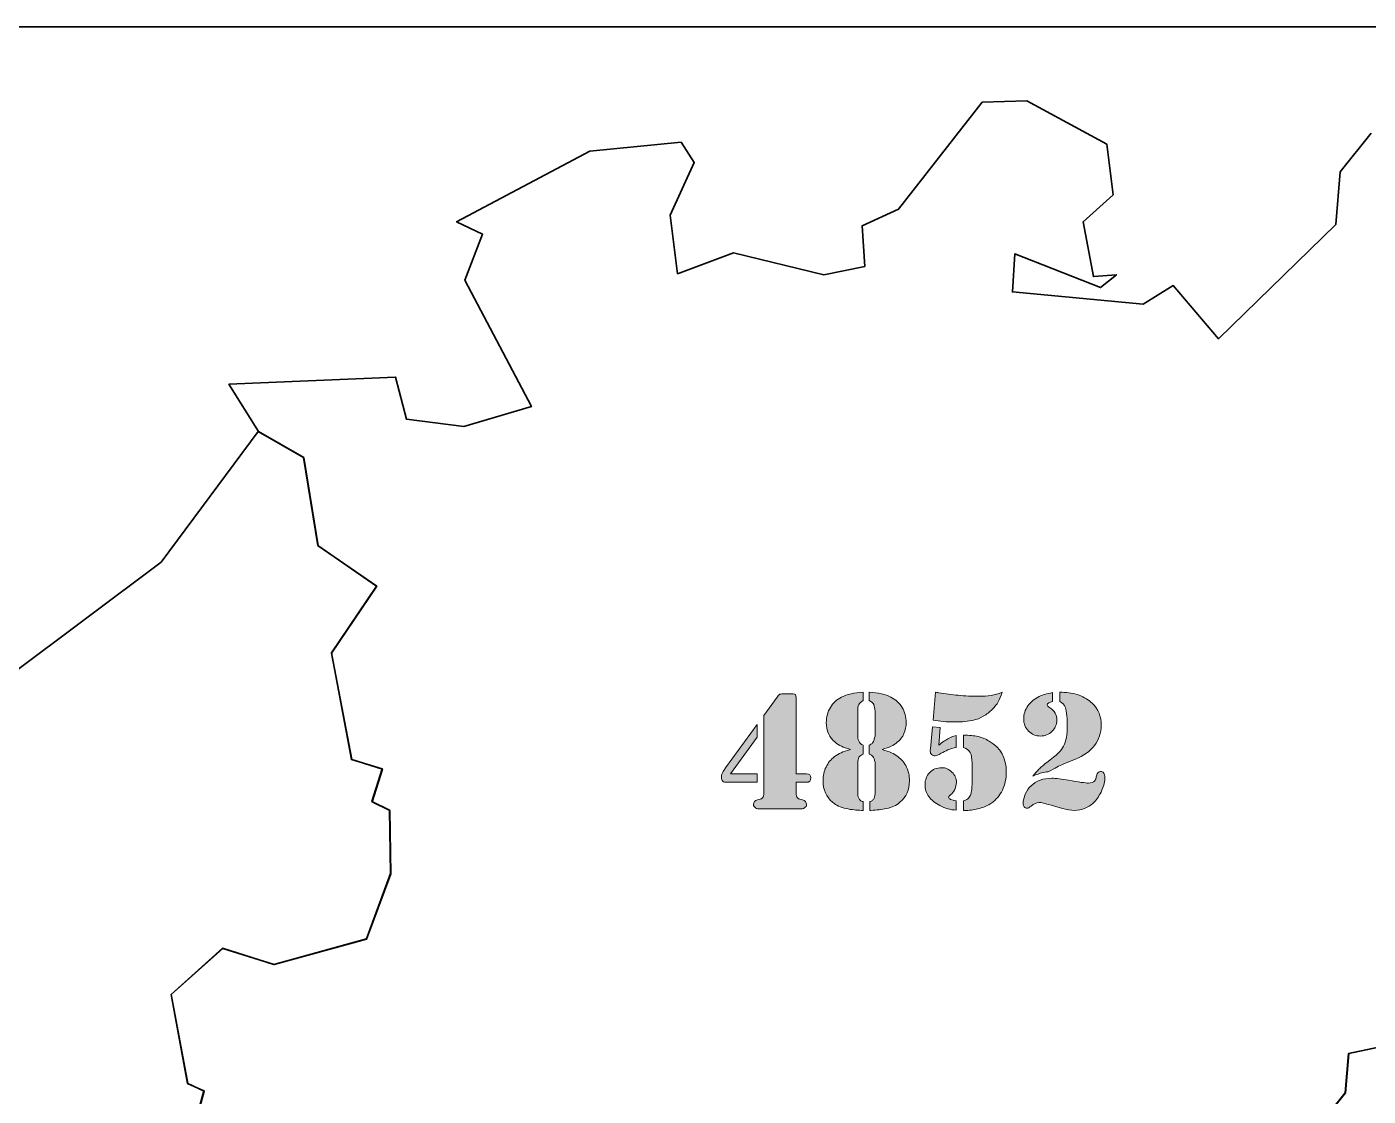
# Model space of a CAD drawing. Header units: inches. Extents: x 5 to 292, y -204 to -7.
# Drawn here: x 124.1 to 181.5, y -53.2 to -7.4 of the extents above; entities that cross this region are included whole.
import ezdxf

# ---------------------------------------------------------------- set-up
doc = ezdxf.new("R2010")
doc.units = ezdxf.units.IN
doc.header["$MEASUREMENT"] = 0
for name, color, linetype in [('Layer 4', 7, 'Continuous'), ('Legend', 7, 'Continuous'), ('MapBelgium', 7, 'Continuous')]:
    doc.layers.add(name, color=color, linetype=linetype)

# ---------------------------------------------------------------- blocks, each defined once
blk = doc.blocks.new('block 2')
at = {"layer": 'MapBelgium', "color": 250, "lineweight": 35, "true_color": 0x231f20}
for points in [[(166.915, -10.586), (170.341, -12.437), (170.613, -14.606), (169.326, -15.764), (169.765, -18.113), (170.746, -18.035), (170.072, -18.583), (166.392, -17.138), (166.296, -18.766), (171.901, -19.286), (173.188, -18.496), (175.119, -20.777), (180.145, -15.875), (180.343, -13.619), (181.667, -11.96)], [(185.712, -50.347), (180.705, -51.399), (180.56, -53.08), (178.82, -55.258)], [(131.199, -54.689), (131.663, -53.009), (130.958, -52.693), (130.252, -48.88), (132.462, -46.9), (134.659, -47.59), (138.62, -46.5), (139.657, -43.697), (139.614, -40.986), (138.855, -40.611), (139.295, -39.212), (137.983, -38.81), (137.122, -34.245), (139.054, -31.377), (136.544, -29.65), (135.925, -25.865), (133.981, -24.751), (133.981, -24.751), (132.719, -22.721), (139.864, -22.414), (140.329, -24.222), (142.78, -24.537), (145.682, -23.68), (142.829, -18.261), (143.587, -16.296), (142.473, -15.758), (148.18, -12.74), (152.098, -12.344), (152.658, -13.22), (151.621, -15.485), (151.946, -17.989), (154.348, -17.095), (158.213, -18.029), (159.964, -17.673), (159.856, -15.931), (161.416, -15.219), (164.996, -10.639), (166.915, -10.586), (166.915, -10.586)], [(133.969, -24.742), (135.912, -25.856), (136.534, -29.64), (139.044, -31.37), (137.11, -34.239), (137.973, -38.804), (139.286, -39.206), (138.846, -40.605), (139.604, -40.979), (139.645, -43.687), (138.611, -46.491), (134.65, -47.584), (132.452, -46.893), (130.243, -48.874), (130.948, -52.687), (131.651, -53.002), (131.187, -54.683)], [(123.397, -35.161), (129.816, -30.343), (133.969, -24.742)]]:
    blk.add_lwpolyline(points, dxfattribs=at)
blk.add_open_spline([(212.144, -31.983), (212.144, -31.983), (213.481, -33.24), (213.481, -33.24), (213.481, -33.24), (213.722, -37.309), (213.722, -37.309), (213.722, -37.309), (219.169, -39.618), (219.169, -39.618), (219.169, -39.618), (219.559, -40.834), (219.559, -40.834), (219.559, -40.834), (225.99, -40.967), (225.99, -40.967), (225.99, -40.967), (226.695, -44.031), (226.695, -44.031), (226.695, -44.031), (229.511, -42.49), (229.511, -42.49), (229.511, -42.49), (231.334, -44.767), (231.334, -44.767), (231.334, -44.767), (228.608, -47.302), (228.608, -47.302), (228.608, -47.302), (229.951, -49.214), (229.951, -49.214), (229.951, -49.214), (227.778, -49.836), (227.778, -49.836), (227.778, -49.836), (228.038, -52.711), (228.038, -52.711), (228.038, -52.711), (226.466, -52.597), (226.466, -52.597), (226.466, -52.597), (225.522, -55.32), (225.522, -55.32), (225.522, -55.32), (226.612, -56.342), (226.612, -56.342), (226.612, -56.342), (226.014, -58.765), (226.014, -58.765), (226.014, -58.765), (223.288, -62.15), (223.288, -62.15), (223.288, -62.15), (223.752, -62.856), (223.752, -62.856), (223.752, -62.856), (225.114, -62.398), (225.114, -62.398), (225.114, -62.398), (225.494, -63.323), (225.494, -63.323), (225.494, -63.323), (223.418, -67.21), (223.418, -67.21), (223.418, -67.21), (222.022, -67.105), (222.022, -67.105), (222.022, -67.105), (220.747, -69.893), (220.747, -69.893), (220.747, -69.893), (218.723, -70.797), (218.723, -70.797), (218.723, -70.797), (218.989, -74.99), (218.989, -74.99), (218.989, -74.99), (221.326, -76.445), (221.326, -76.445), (221.326, -76.445), (221.326, -76.445), (221.326, -76.445), (221.326, -76.445), (221.187, -77.166), (221.187, -77.166), (221.187, -77.166), (219.256, -77.033), (219.256, -77.033), (219.256, -77.033), (216.637, -79.92), (216.637, -79.92), (216.637, -79.92), (211.983, -81.656), (211.983, -81.656), (211.983, -81.656), (211.983, -81.656), (211.983, -81.656), (211.983, -81.656), (211.64, -81.486), (211.64, -81.486), (211.64, -81.486), (211.64, -81.486), (211.64, -81.486), (211.64, -81.486), (211.488, -83.08), (211.488, -83.08), (211.488, -83.08), (208.659, -84.807), (208.659, -84.807), (208.659, -84.807), (207.725, -83.411), (207.725, -83.411), (207.725, -83.411), (206.883, -85.165), (206.883, -85.165), (206.883, -85.165), (205.119, -85.261), (205.119, -85.261), (205.119, -85.261), (203.265, -82.51), (203.265, -82.51), (203.265, -82.51), (200.978, -82.69), (200.978, -82.69), (200.978, -82.69), (198.298, -85.487), (198.298, -85.487), (198.298, -85.487), (196.605, -84.339), (196.605, -84.339), (196.605, -84.339), (195.535, -85.58), (195.535, -85.58), (195.535, -85.58), (194.331, -84.482), (194.331, -84.482), (194.331, -84.482), (193.826, -85.373), (193.826, -85.373), (193.826, -85.373), (190.472, -84.763), (190.472, -84.763), (190.472, -84.763), (190.069, -85.654), (190.069, -85.654), (190.069, -85.654), (190.84, -86.632), (190.84, -86.632), (190.84, -86.632), (189.918, -87.468), (189.918, -87.468), (189.918, -87.468), (186.009, -86.208), (186.009, -86.208), (186.009, -86.208), (186.009, -86.208), (186.009, -86.208), (186.009, -86.208), (187.17, -83.696), (187.17, -83.696), (187.17, -83.696), (186.08, -83.135), (186.08, -83.135), (186.08, -83.135), (186.455, -81.647), (186.455, -81.647), (186.455, -81.647), (186.455, -81.647), (186.455, -81.647), (186.455, -81.647), (186.956, -81), (186.956, -81), (186.956, -81), (186.956, -81), (186.956, -81), (186.956, -81), (186.554, -78.874), (186.554, -78.874), (186.554, -78.874), (189.119, -76.726), (189.119, -76.726), (189.119, -76.726), (189.119, -76.726), (189.119, -76.726), (189.119, -76.726), (188.692, -76.708), (188.692, -76.708), (188.692, -76.708), (188.692, -76.708), (188.692, -76.708), (188.692, -76.708), (187.77, -76.203), (187.77, -76.203), (187.77, -76.203), (188.138, -73.01), (188.138, -73.01), (188.138, -73.01), (189.24, -70.107), (189.24, -70.107), (189.24, -70.107), (190.577, -70.286), (190.577, -70.286), (190.577, -70.286), (191.137, -67.755), (191.137, -67.755), (191.137, -67.755), (189.998, -66.811), (189.998, -66.811), (189.998, -66.811), (188.107, -66.857), (188.107, -66.857), (188.107, -66.857), (187.922, -66.068), (187.922, -66.068), (187.922, -66.068), (187.922, -66.068), (187.922, -66.068), (187.922, -66.068), (186.693, -66.535), (186.693, -66.535), (186.693, -66.535), (186.693, -66.535), (186.693, -66.535), (186.693, -66.535), (185.446, -67.241), (185.446, -67.241), (185.446, -67.241), (184.626, -66.059), (184.626, -66.059), (184.626, -66.059), (183.849, -66.508), (183.849, -66.508), (183.849, -66.508), (182.525, -64.05), (182.525, -64.05), (182.525, -64.05), (184.561, -62.392), (184.561, -62.392), (184.561, -62.392), (184.759, -59.941), (184.759, -59.941), (184.759, -59.941), (187.504, -58.854), (187.504, -58.854), (187.504, -58.854), (186.962, -56.611), (186.962, -56.611), (186.962, -56.611), (187.625, -56.277), (187.625, -56.277), (187.625, -56.277), (187.752, -57.097), (187.752, -57.097), (187.752, -57.097), (189.454, -56.267), (189.454, -56.267), (189.454, -56.267), (187.027, -53.822), (187.027, -53.822), (187.027, -53.822), (184.74, -54.11), (184.74, -54.11), (184.74, -54.11), (184.938, -56.317), (184.938, -56.317), (184.938, -56.317), (183.422, -57.177), (183.422, -57.177), (183.422, -57.177), (182.574, -56.233), (182.574, -56.233), (182.574, -56.233), (181.339, -56.673), (181.339, -56.673), (181.339, -56.673), (180.538, -54.822), (180.538, -54.822), (180.538, -54.822), (178.811, -55.261), (178.811, -55.261), (178.811, -55.261), (178.811, -55.261), (178.811, -55.261), (178.811, -55.261), (180.55, -53.083), (180.55, -53.083), (180.55, -53.083), (180.696, -51.402), (180.696, -51.402), (180.696, -51.402), (185.703, -50.35), (185.703, -50.35), (185.703, -50.35), (187.804, -47.311), (187.804, -47.311), (187.804, -47.311), (189.512, -47.206), (189.512, -47.206), (189.512, -47.206), (189.512, -47.206), (189.512, -47.206), (189.512, -47.206), (190.001, -47.119), (190.001, -47.119), (190.001, -47.119), (190.001, -47.119), (190.001, -47.119), (190.001, -47.119), (191.601, -46.918), (191.601, -46.918), (191.601, -46.918), (192.341, -45.272), (192.341, -45.272), (192.341, -45.272), (194.043, -45.912), (194.043, -45.912), (194.043, -45.912), (195.717, -44.238), (195.717, -44.238), (195.717, -44.238), (195.634, -41.078), (195.634, -41.078), (195.634, -41.078), (192.839, -37.572), (192.839, -37.572), (192.839, -37.572), (192.966, -35.069), (192.966, -35.069), (192.966, -35.069), (194.229, -33.657), (194.229, -33.657), (194.229, -33.657), (194.229, -33.657), (194.229, -33.657), (194.229, -33.657), (200.14, -33.503), (200.14, -33.503), (200.14, -33.503), (200.737, -32.333), (200.737, -32.333), (200.737, -32.333), (205.042, -33.484), (205.042, -33.484), (205.042, -33.484), (209.17, -29.826), (209.17, -29.826), (209.17, -29.826), (211.005, -30.306), (211.005, -30.306), (211.005, -30.306), (212.144, -31.983), (212.144, -31.983)], degree=3, knots=[0, 0, 0, 0, 1, 1, 1, 2, 2, 2, 3, 3, 3, 4, 4, 4, 5, 5, 5, 6, 6, 6, 7, 7, 7, 8, 8, 8, 9, 9, 9, 10, 10, 10, 11, 11, 11, 12, 12, 12, 13, 13, 13, 14, 14, 14, 15, 15, 15, 16, 16, 16, 17, 17, 17, 18, 18, 18, 19, 19, 19, 20, 20, 20, 21, 21, 21, 22, 22, 22, 23, 23, 23, 24, 24, 24, 25, 25, 25, 26, 26, 26, 27, 27, 27, 28, 28, 28, 29, 29, 29, 30, 30, 30, 31, 31, 31, 32, 32, 32, 33, 33, 33, 34, 34, 34, 35, 35, 35, 36, 36, 36, 37, 37, 37, 38, 38, 38, 39, 39, 39, 40, 40, 40, 41, 41, 41, 42, 42, 42, 43, 43, 43, 44, 44, 44, 45, 45, 45, 46, 46, 46, 47, 47, 47, 48, 48, 48, 49, 49, 49, 50, 50, 50, 51, 51, 51, 52, 52, 52, 53, 53, 53, 54, 54, 54, 55, 55, 55, 56, 56, 56, 57, 57, 57, 58, 58, 58, 59, 59, 59, 60, 60, 60, 61, 61, 61, 62, 62, 62, 63, 63, 63, 64, 64, 64, 65, 65, 65, 66, 66, 66, 67, 67, 67, 68, 68, 68, 69, 69, 69, 70, 70, 70, 71, 71, 71, 72, 72, 72, 73, 73, 73, 74, 74, 74, 75, 75, 75, 76, 76, 76, 77, 77, 77, 78, 78, 78, 79, 79, 79, 80, 80, 80, 81, 81, 81, 82, 82, 82, 83, 83, 83, 84, 84, 84, 85, 85, 85, 86, 86, 86, 87, 87, 87, 88, 88, 88, 89, 89, 89, 90, 90, 90, 91, 91, 91, 92, 92, 92, 93, 93, 93, 94, 94, 94, 95, 95, 95, 96, 96, 96, 97, 97, 97, 98, 98, 98, 99, 99, 99, 100, 100, 100, 101, 101, 101, 102, 102, 102, 103, 103, 103, 104, 104, 104, 105, 105, 105, 106, 106, 106, 107, 107, 107, 108, 108, 108, 109, 109, 109, 110, 110, 110, 111, 111, 111, 112, 112, 112, 113, 113, 113, 114, 114, 114, 115, 115, 115, 116, 116, 116, 117, 117, 117, 117], dxfattribs=at)
blk = doc.blocks.new('block 4')
at = {"layer": 'Legend', "true_color": 0xffffff}
h = blk.add_hatch(color=7, dxfattribs=at)
h.dxf.hatch_style = 2
edge = h.paths.add_edge_path()
edge.add_spline(control_points=[(155.356, -37.307), (155.356, -37.307), (155.356, -37.842), (155.356, -37.842), (155.356, -37.842), (154.22, -39.423), (154.22, -39.423), (154.22, -39.423), (155.356, -39.423), (155.356, -39.423), (155.356, -39.423), (155.356, -39.781), (155.356, -39.781), (155.356, -39.781), (154.093, -39.781), (154.093, -39.781), (153.99, -39.781), (153.919, -39.765), (153.882, -39.734), (153.845, -39.702), (153.826, -39.645), (153.826, -39.56), (153.826, -39.457), (153.867, -39.348), (153.949, -39.235), (153.949, -39.235), (154.003, -39.159), (154.003, -39.159), (154.003, -39.159), (155.356, -37.307), (155.356, -37.307)], knot_values=[0, 0, 0, 0, 1, 1, 1, 2, 2, 2, 3, 3, 3, 4, 4, 4, 5, 5, 5, 6, 6, 6, 7, 7, 7, 8, 8, 8, 9, 9, 9, 10, 10, 10, 10], degree=3, periodic=1)
edge = h.paths.add_edge_path()
edge.add_spline(control_points=[(155.641, -36.916), (155.641, -36.916), (156.21, -36.131), (156.21, -36.131), (156.255, -36.066), (156.296, -36.026), (156.333, -36.01), (156.369, -35.994), (156.435, -35.986), (156.532, -35.986), (156.532, -35.986), (156.846, -35.986), (156.846, -35.986), (156.933, -35.986), (156.985, -36.002), (157.002, -36.033), (157.016, -36.065), (157.024, -36.115), (157.024, -36.185), (157.024, -36.185), (157.024, -39.423), (157.024, -39.423), (157.024, -39.423), (157.476, -39.423), (157.476, -39.423), (157.596, -39.423), (157.657, -39.481), (157.657, -39.596), (157.657, -39.719), (157.589, -39.781), (157.454, -39.781), (157.454, -39.781), (157.024, -39.781), (157.024, -39.781), (157.024, -39.781), (157.024, -40.24), (157.024, -40.24), (157.024, -40.332), (157.042, -40.399), (157.078, -40.443), (157.097, -40.465), (157.115, -40.478), (157.132, -40.484), (157.149, -40.491), (157.204, -40.506), (157.299, -40.53), (157.414, -40.556), (157.472, -40.622), (157.472, -40.729), (157.472, -40.791), (157.441, -40.842), (157.378, -40.881), (157.332, -40.909), (157.255, -40.924), (157.146, -40.924), (157.146, -40.924), (157.027, -40.924), (157.027, -40.924), (157.027, -40.924), (155.638, -40.924), (155.638, -40.924), (155.638, -40.924), (155.519, -40.924), (155.519, -40.924), (155.41, -40.924), (155.334, -40.909), (155.291, -40.881), (155.228, -40.842), (155.197, -40.791), (155.197, -40.729), (155.197, -40.622), (155.255, -40.556), (155.37, -40.53), (155.462, -40.506), (155.517, -40.491), (155.535, -40.484), (155.553, -40.478), (155.571, -40.465), (155.587, -40.443), (155.624, -40.399), (155.641, -40.332), (155.641, -40.24), (155.641, -40.24), (155.641, -36.916), (155.641, -36.916)], knot_values=[0, 0, 0, 0, 1, 1, 1, 2, 2, 2, 3, 3, 3, 4, 4, 4, 5, 5, 5, 6, 6, 6, 7, 7, 7, 8, 8, 8, 9, 9, 9, 10, 10, 10, 11, 11, 11, 12, 12, 12, 13, 13, 13, 14, 14, 14, 15, 15, 15, 16, 16, 16, 17, 17, 17, 18, 18, 18, 19, 19, 19, 20, 20, 20, 21, 21, 21, 22, 22, 22, 23, 23, 23, 24, 24, 24, 25, 25, 25, 26, 26, 26, 27, 27, 27, 28, 28, 28, 28], degree=3, periodic=1)
h = blk.add_hatch(color=7, dxfattribs=at)
h.dxf.hatch_style = 2
edge = h.paths.add_edge_path()
edge.add_spline(control_points=[(159.903, -36.276), (159.801, -36.329), (159.737, -36.385), (159.708, -36.446), (159.679, -36.506), (159.664, -36.617), (159.664, -36.778), (159.664, -36.778), (159.664, -37.777), (159.664, -37.777), (159.664, -37.856), (159.679, -37.932), (159.708, -38.005), (159.729, -38.053), (159.754, -38.09), (159.782, -38.117), (159.809, -38.143), (159.85, -38.168), (159.903, -38.189), (159.903, -38.189), (159.903, -38.569), (159.903, -38.569), (159.816, -38.603), (159.755, -38.65), (159.718, -38.71), (159.682, -38.77), (159.664, -38.856), (159.664, -38.967), (159.664, -38.967), (159.664, -40.204), (159.664, -40.204), (159.664, -40.301), (159.68, -40.384), (159.711, -40.454), (159.73, -40.5), (159.753, -40.533), (159.78, -40.555), (159.806, -40.577), (159.846, -40.595), (159.899, -40.609), (159.899, -40.609), (159.899, -40.985), (159.899, -40.985), (159.899, -40.985), (159.827, -40.982), (159.827, -40.982), (159.615, -40.982), (159.398, -40.957), (159.176, -40.906), (159.041, -40.875), (158.929, -40.839), (158.841, -40.799), (158.753, -40.759), (158.668, -40.706), (158.586, -40.638), (158.314, -40.409), (158.177, -40.102), (158.177, -39.716), (158.177, -39.501), (158.22, -39.305), (158.306, -39.126), (158.391, -38.948), (158.514, -38.799), (158.673, -38.681), (158.762, -38.614), (158.856, -38.558), (158.953, -38.515), (159.051, -38.471), (159.184, -38.424), (159.353, -38.374), (159.189, -38.325), (159.059, -38.279), (158.964, -38.234), (158.869, -38.19), (158.78, -38.134), (158.698, -38.066), (158.445, -37.854), (158.319, -37.569), (158.319, -37.213), (158.319, -36.979), (158.377, -36.766), (158.492, -36.574), (158.608, -36.382), (158.768, -36.233), (158.973, -36.127), (159.202, -36.009), (159.512, -35.942), (159.903, -35.925), (159.903, -35.925), (159.903, -36.276), (159.903, -36.276)], knot_values=[0, 0, 0, 0, 1, 1, 1, 2, 2, 2, 3, 3, 3, 4, 4, 4, 5, 5, 5, 6, 6, 6, 7, 7, 7, 8, 8, 8, 9, 9, 9, 10, 10, 10, 11, 11, 11, 12, 12, 12, 13, 13, 13, 14, 14, 14, 15, 15, 15, 16, 16, 16, 17, 17, 17, 18, 18, 18, 19, 19, 19, 20, 20, 20, 21, 21, 21, 22, 22, 22, 23, 23, 23, 24, 24, 24, 25, 25, 25, 26, 26, 26, 27, 27, 27, 28, 28, 28, 29, 29, 29, 30, 30, 30, 30], degree=3, periodic=1)
edge = h.paths.add_edge_path()
edge.add_spline(control_points=[(160.152, -36.276), (160.152, -36.276), (160.152, -35.925), (160.152, -35.925), (160.546, -35.942), (160.857, -36.009), (161.086, -36.127), (161.291, -36.233), (161.451, -36.382), (161.567, -36.574), (161.682, -36.766), (161.74, -36.979), (161.74, -37.213), (161.74, -37.569), (161.614, -37.854), (161.361, -38.066), (161.279, -38.134), (161.19, -38.19), (161.095, -38.234), (161, -38.279), (160.87, -38.325), (160.706, -38.374), (160.875, -38.424), (161.008, -38.471), (161.106, -38.515), (161.203, -38.558), (161.297, -38.614), (161.386, -38.681), (161.545, -38.799), (161.668, -38.948), (161.753, -39.126), (161.839, -39.305), (161.882, -39.501), (161.882, -39.716), (161.882, -40.102), (161.745, -40.409), (161.473, -40.638), (161.391, -40.708), (161.306, -40.763), (161.218, -40.803), (161.13, -40.843), (161.018, -40.877), (160.883, -40.906), (160.693, -40.947), (160.475, -40.972), (160.229, -40.982), (160.229, -40.982), (160.178, -40.985), (160.178, -40.985), (160.178, -40.985), (160.178, -40.609), (160.178, -40.609), (160.231, -40.595), (160.271, -40.577), (160.297, -40.555), (160.324, -40.533), (160.346, -40.5), (160.366, -40.454), (160.397, -40.384), (160.413, -40.301), (160.413, -40.204), (160.413, -40.204), (160.413, -38.967), (160.413, -38.967), (160.413, -38.945), (160.405, -38.907), (160.39, -38.853), (160.374, -38.799), (160.359, -38.755), (160.344, -38.721), (160.325, -38.685), (160.302, -38.656), (160.275, -38.634), (160.249, -38.612), (160.208, -38.591), (160.152, -38.569), (160.152, -38.569), (160.152, -38.189), (160.152, -38.189), (160.21, -38.165), (160.253, -38.14), (160.281, -38.115), (160.309, -38.09), (160.331, -38.053), (160.348, -38.005), (160.357, -37.981), (160.371, -37.938), (160.388, -37.878), (160.404, -37.818), (160.413, -37.784), (160.413, -37.777), (160.413, -37.777), (160.413, -36.778), (160.413, -36.778), (160.413, -36.752), (160.406, -36.709), (160.391, -36.648), (160.391, -36.648), (160.351, -36.449), (160.351, -36.449), (160.327, -36.389), (160.261, -36.331), (160.152, -36.276)], knot_values=[0, 0, 0, 0, 1, 1, 1, 2, 2, 2, 3, 3, 3, 4, 4, 4, 5, 5, 5, 6, 6, 6, 7, 7, 7, 8, 8, 8, 9, 9, 9, 10, 10, 10, 11, 11, 11, 12, 12, 12, 13, 13, 13, 14, 14, 14, 15, 15, 15, 16, 16, 16, 17, 17, 17, 18, 18, 18, 19, 19, 19, 20, 20, 20, 21, 21, 21, 22, 22, 22, 23, 23, 23, 24, 24, 24, 25, 25, 25, 26, 26, 26, 27, 27, 27, 28, 28, 28, 29, 29, 29, 30, 30, 30, 31, 31, 31, 32, 32, 32, 33, 33, 33, 34, 34, 34, 34], degree=3, periodic=1)
h = blk.add_hatch(color=7, dxfattribs=at)
h.dxf.hatch_style = 2
edge = h.paths.add_edge_path()
edge.add_spline(control_points=[(163.889, -40.577), (163.889, -40.577), (163.889, -40.975), (163.889, -40.975), (163.636, -40.958), (163.401, -40.893), (163.184, -40.779), (162.979, -40.673), (162.822, -40.544), (162.712, -40.39), (162.602, -40.237), (162.548, -40.07), (162.548, -39.889), (162.548, -39.68), (162.614, -39.505), (162.748, -39.365), (162.882, -39.225), (163.05, -39.155), (163.253, -39.155), (163.426, -39.155), (163.577, -39.218), (163.703, -39.343), (163.83, -39.469), (163.893, -39.617), (163.893, -39.788), (163.893, -39.885), (163.869, -39.983), (163.821, -40.083), (163.772, -40.183), (163.713, -40.26), (163.643, -40.313), (163.588, -40.354), (163.56, -40.387), (163.56, -40.414), (163.56, -40.452), (163.589, -40.486), (163.647, -40.515), (163.705, -40.544), (163.786, -40.565), (163.889, -40.577)], knot_values=[0, 0, 0, 0, 1, 1, 1, 2, 2, 2, 3, 3, 3, 4, 4, 4, 5, 5, 5, 6, 6, 6, 7, 7, 7, 8, 8, 8, 9, 9, 9, 10, 10, 10, 11, 11, 11, 12, 12, 12, 13, 13, 13, 13], degree=3, periodic=1)
edge = h.paths.add_edge_path()
edge.add_spline(control_points=[(162.869, -37.397), (162.869, -37.397), (163.202, -37.433), (163.202, -37.433), (163.202, -37.433), (163.141, -38.186), (163.141, -38.186), (163.283, -38.067), (163.409, -37.978), (163.52, -37.918), (163.631, -37.858), (163.754, -37.811), (163.889, -37.777), (163.889, -37.777), (163.889, -38.287), (163.889, -38.287), (163.631, -38.347), (163.414, -38.43), (163.238, -38.536), (163.123, -38.609), (163.038, -38.645), (162.985, -38.645), (162.92, -38.645), (162.869, -38.628), (162.831, -38.593), (162.794, -38.558), (162.775, -38.51), (162.775, -38.45), (162.775, -38.421), (162.776, -38.387), (162.779, -38.348), (162.779, -38.348), (162.869, -37.397), (162.869, -37.397)], knot_values=[0, 0, 0, 0, 1, 1, 1, 2, 2, 2, 3, 3, 3, 4, 4, 4, 5, 5, 5, 6, 6, 6, 7, 7, 7, 8, 8, 8, 9, 9, 9, 10, 10, 10, 11, 11, 11, 11], degree=3, periodic=1)
edge = h.paths.add_edge_path()
edge.add_spline(control_points=[(162.895, -37.122), (162.895, -37.122), (162.996, -35.925), (162.996, -35.925), (163.075, -35.934), (163.123, -35.94), (163.137, -35.943), (163.137, -35.943), (163.868, -36.041), (163.868, -36.041), (164.126, -36.077), (164.434, -36.095), (164.794, -36.095), (165.035, -36.095), (165.23, -36.083), (165.38, -36.059), (165.529, -36.034), (165.686, -35.99), (165.85, -35.925), (165.799, -36.091), (165.744, -36.227), (165.684, -36.334), (165.623, -36.44), (165.539, -36.547), (165.43, -36.655), (165.315, -36.771), (165.186, -36.87), (165.045, -36.952), (164.904, -37.034), (164.763, -37.091), (164.624, -37.122), (164.411, -37.17), (164.136, -37.194), (163.799, -37.194), (163.493, -37.194), (163.191, -37.17), (162.895, -37.122)], knot_values=[0, 0, 0, 0, 1, 1, 1, 2, 2, 2, 3, 3, 3, 4, 4, 4, 5, 5, 5, 6, 6, 6, 7, 7, 7, 8, 8, 8, 9, 9, 9, 10, 10, 10, 11, 11, 11, 12, 12, 12, 12], degree=3, periodic=1)
edge = h.paths.add_edge_path()
edge.add_spline(control_points=[(164.193, -38.287), (164.193, -38.287), (164.193, -37.762), (164.193, -37.762), (164.442, -37.762), (164.65, -37.782), (164.819, -37.82), (164.988, -37.859), (165.149, -37.924), (165.304, -38.016), (165.789, -38.3), (166.031, -38.741), (166.031, -39.34), (166.031, -39.627), (165.975, -39.885), (165.864, -40.114), (165.754, -40.343), (165.595, -40.528), (165.39, -40.671), (165.246, -40.767), (165.078, -40.844), (164.888, -40.901), (164.697, -40.957), (164.507, -40.985), (164.316, -40.985), (164.316, -40.985), (164.204, -40.985), (164.204, -40.985), (164.204, -40.985), (164.204, -40.577), (164.204, -40.577), (164.279, -40.553), (164.339, -40.522), (164.383, -40.484), (164.428, -40.447), (164.464, -40.395), (164.493, -40.327), (164.513, -40.288), (164.529, -40.226), (164.542, -40.139), (164.556, -40.052), (164.562, -39.969), (164.562, -39.889), (164.562, -39.889), (164.562, -38.963), (164.562, -38.963), (164.562, -38.751), (164.537, -38.599), (164.486, -38.506), (164.435, -38.413), (164.338, -38.34), (164.193, -38.287)], knot_values=[0, 0, 0, 0, 1, 1, 1, 2, 2, 2, 3, 3, 3, 4, 4, 4, 5, 5, 5, 6, 6, 6, 7, 7, 7, 8, 8, 8, 9, 9, 9, 10, 10, 10, 11, 11, 11, 12, 12, 12, 13, 13, 13, 14, 14, 14, 15, 15, 15, 16, 16, 16, 17, 17, 17, 17], degree=3, periodic=1)
h = blk.add_hatch(color=7, dxfattribs=at)
h.dxf.hatch_style = 2
edge = h.paths.add_edge_path()
edge.add_spline(control_points=[(170.071, -39.318), (170.124, -39.315), (170.168, -39.337), (170.204, -39.383), (170.238, -39.429), (170.256, -39.489), (170.256, -39.564), (170.256, -39.73), (170.212, -39.917), (170.124, -40.123), (170.036, -40.329), (169.93, -40.495), (169.807, -40.62), (169.701, -40.729), (169.57, -40.817), (169.413, -40.884), (169.256, -40.952), (169.108, -40.985), (168.968, -40.985), (168.799, -40.985), (168.621, -40.958), (168.433, -40.902), (168.433, -40.902), (167.955, -40.761), (167.955, -40.761), (167.688, -40.684), (167.514, -40.645), (167.434, -40.645), (167.328, -40.645), (167.216, -40.696), (167.098, -40.797), (167.023, -40.86), (166.967, -40.891), (166.928, -40.891), (166.873, -40.891), (166.83, -40.873), (166.799, -40.837), (166.769, -40.801), (166.754, -40.749), (166.754, -40.682), (166.754, -40.551), (166.784, -40.419), (166.845, -40.284), (166.905, -40.149), (166.987, -40.03), (167.091, -39.929), (167.31, -39.715), (167.609, -39.607), (167.988, -39.607), (168.164, -39.607), (168.401, -39.635), (168.7, -39.69), (169.137, -39.772), (169.422, -39.813), (169.554, -39.813), (169.67, -39.813), (169.755, -39.784), (169.811, -39.727), (169.83, -39.705), (169.845, -39.68), (169.856, -39.652), (169.867, -39.625), (169.881, -39.575), (169.898, -39.502), (169.924, -39.384), (169.982, -39.323), (170.071, -39.318)], knot_values=[0, 0, 0, 0, 1, 1, 1, 2, 2, 2, 3, 3, 3, 4, 4, 4, 5, 5, 5, 6, 6, 6, 7, 7, 7, 8, 8, 8, 9, 9, 9, 10, 10, 10, 11, 11, 11, 12, 12, 12, 13, 13, 13, 14, 14, 14, 15, 15, 15, 16, 16, 16, 17, 17, 17, 18, 18, 18, 19, 19, 19, 20, 20, 20, 21, 21, 21, 22, 22, 22, 22], degree=3, periodic=1)
edge = h.paths.add_edge_path()
edge.add_spline(control_points=[(168.013, -35.936), (168.013, -35.936), (168.013, -36.319), (168.013, -36.319), (167.946, -36.334), (167.891, -36.354), (167.848, -36.381), (167.806, -36.407), (167.786, -36.434), (167.789, -36.46), (167.794, -36.494), (167.826, -36.53), (167.886, -36.569), (167.995, -36.643), (168.073, -36.724), (168.122, -36.811), (168.17, -36.898), (168.194, -37.003), (168.194, -37.126), (168.194, -37.309), (168.125, -37.467), (167.986, -37.6), (167.847, -37.732), (167.684, -37.799), (167.496, -37.799), (167.291, -37.799), (167.12, -37.728), (166.982, -37.587), (166.845, -37.446), (166.776, -37.27), (166.776, -37.061), (166.776, -36.863), (166.836, -36.678), (166.955, -36.507), (167.074, -36.336), (167.237, -36.201), (167.442, -36.102), (167.572, -36.039), (167.762, -35.984), (168.013, -35.936)], knot_values=[0, 0, 0, 0, 1, 1, 1, 2, 2, 2, 3, 3, 3, 4, 4, 4, 5, 5, 5, 6, 6, 6, 7, 7, 7, 8, 8, 8, 9, 9, 9, 10, 10, 10, 11, 11, 11, 12, 12, 12, 13, 13, 13, 13], degree=3, periodic=1)
edge = h.paths.add_edge_path()
edge.add_spline(control_points=[(168.331, -36.319), (168.331, -36.319), (168.331, -35.925), (168.331, -35.925), (168.331, -35.925), (168.429, -35.925), (168.429, -35.925), (168.68, -35.925), (168.919, -35.966), (169.147, -36.049), (169.375, -36.133), (169.565, -36.248), (169.717, -36.395), (169.972, -36.643), (170.1, -36.957), (170.1, -37.336), (170.1, -37.661), (170.004, -37.95), (169.813, -38.202), (169.621, -38.454), (169.349, -38.651), (168.997, -38.793), (168.997, -38.793), (168.523, -38.981), (168.523, -38.981), (168.386, -39.037), (168.192, -39.133), (167.941, -39.271), (167.941, -39.271), (167.832, -39.332), (167.832, -39.332), (167.736, -39.332), (167.643, -39.345), (167.554, -39.37), (167.464, -39.396), (167.336, -39.444), (167.167, -39.517), (167.254, -39.401), (167.341, -39.301), (167.429, -39.217), (167.517, -39.132), (167.649, -39.021), (167.825, -38.884), (168.052, -38.708), (168.204, -38.581), (168.283, -38.502), (168.361, -38.424), (168.428, -38.333), (168.483, -38.229), (168.539, -38.123), (168.579, -37.998), (168.605, -37.855), (168.63, -37.711), (168.643, -37.53), (168.643, -37.31), (168.643, -36.924), (168.609, -36.664), (168.541, -36.529), (168.515, -36.476), (168.487, -36.435), (168.456, -36.406), (168.426, -36.377), (168.385, -36.348), (168.331, -36.319)], knot_values=[0, 0, 0, 0, 1, 1, 1, 2, 2, 2, 3, 3, 3, 4, 4, 4, 5, 5, 5, 6, 6, 6, 7, 7, 7, 8, 8, 8, 9, 9, 9, 10, 10, 10, 11, 11, 11, 12, 12, 12, 13, 13, 13, 14, 14, 14, 15, 15, 15, 16, 16, 16, 17, 17, 17, 18, 18, 18, 19, 19, 19, 20, 20, 20, 21, 21, 21, 21], degree=3, periodic=1)
at = {"layer": 'Legend', "lineweight": 0}
for points, knots in [([(155.641, -36.916), (155.641, -36.916), (156.21, -36.131), (156.21, -36.131), (156.255, -36.066), (156.296, -36.026), (156.333, -36.01), (156.369, -35.994), (156.435, -35.986), (156.532, -35.986), (156.532, -35.986), (156.846, -35.986), (156.846, -35.986), (156.933, -35.986), (156.985, -36.002), (157.002, -36.033), (157.016, -36.065), (157.024, -36.115), (157.024, -36.185), (157.024, -36.185), (157.024, -39.423), (157.024, -39.423), (157.024, -39.423), (157.476, -39.423), (157.476, -39.423), (157.596, -39.423), (157.657, -39.481), (157.657, -39.596), (157.657, -39.719), (157.589, -39.781), (157.454, -39.781), (157.454, -39.781), (157.024, -39.781), (157.024, -39.781), (157.024, -39.781), (157.024, -40.24), (157.024, -40.24), (157.024, -40.332), (157.042, -40.399), (157.078, -40.443), (157.097, -40.465), (157.115, -40.478), (157.132, -40.484), (157.149, -40.491), (157.204, -40.506), (157.299, -40.53), (157.414, -40.556), (157.472, -40.622), (157.472, -40.729), (157.472, -40.791), (157.441, -40.842), (157.378, -40.881), (157.332, -40.909), (157.255, -40.924), (157.146, -40.924), (157.146, -40.924), (157.027, -40.924), (157.027, -40.924), (157.027, -40.924), (155.638, -40.924), (155.638, -40.924), (155.638, -40.924), (155.519, -40.924), (155.519, -40.924), (155.41, -40.924), (155.334, -40.909), (155.291, -40.881), (155.228, -40.842), (155.197, -40.791), (155.197, -40.729), (155.197, -40.622), (155.255, -40.556), (155.37, -40.53), (155.462, -40.506), (155.517, -40.491), (155.535, -40.484), (155.553, -40.478), (155.571, -40.465), (155.587, -40.443), (155.624, -40.399), (155.641, -40.332), (155.641, -40.24), (155.641, -40.24), (155.641, -36.916), (155.641, -36.916)], [0, 0, 0, 0, 1, 1, 1, 2, 2, 2, 3, 3, 3, 4, 4, 4, 5, 5, 5, 6, 6, 6, 7, 7, 7, 8, 8, 8, 9, 9, 9, 10, 10, 10, 11, 11, 11, 12, 12, 12, 13, 13, 13, 14, 14, 14, 15, 15, 15, 16, 16, 16, 17, 17, 17, 18, 18, 18, 19, 19, 19, 20, 20, 20, 21, 21, 21, 22, 22, 22, 23, 23, 23, 24, 24, 24, 25, 25, 25, 26, 26, 26, 27, 27, 27, 28, 28, 28, 28]), ([(159.903, -36.276), (159.801, -36.329), (159.737, -36.385), (159.708, -36.446), (159.679, -36.506), (159.664, -36.617), (159.664, -36.778), (159.664, -36.778), (159.664, -37.777), (159.664, -37.777), (159.664, -37.856), (159.679, -37.932), (159.708, -38.005), (159.729, -38.053), (159.754, -38.09), (159.782, -38.117), (159.809, -38.143), (159.85, -38.168), (159.903, -38.189), (159.903, -38.189), (159.903, -38.569), (159.903, -38.569), (159.816, -38.603), (159.755, -38.65), (159.718, -38.71), (159.682, -38.77), (159.664, -38.856), (159.664, -38.967), (159.664, -38.967), (159.664, -40.204), (159.664, -40.204), (159.664, -40.301), (159.68, -40.384), (159.711, -40.454), (159.73, -40.5), (159.753, -40.533), (159.78, -40.555), (159.806, -40.577), (159.846, -40.595), (159.899, -40.609), (159.899, -40.609), (159.899, -40.985), (159.899, -40.985), (159.899, -40.985), (159.827, -40.982), (159.827, -40.982), (159.615, -40.982), (159.398, -40.957), (159.176, -40.906), (159.041, -40.875), (158.929, -40.839), (158.841, -40.799), (158.753, -40.759), (158.668, -40.706), (158.586, -40.638), (158.314, -40.409), (158.177, -40.102), (158.177, -39.716), (158.177, -39.501), (158.22, -39.305), (158.306, -39.126), (158.391, -38.948), (158.514, -38.799), (158.673, -38.681), (158.762, -38.614), (158.856, -38.558), (158.953, -38.515), (159.051, -38.471), (159.184, -38.424), (159.353, -38.374), (159.189, -38.325), (159.059, -38.279), (158.964, -38.234), (158.869, -38.19), (158.78, -38.134), (158.698, -38.066), (158.445, -37.854), (158.319, -37.569), (158.319, -37.213), (158.319, -36.979), (158.377, -36.766), (158.492, -36.574), (158.608, -36.382), (158.768, -36.233), (158.973, -36.127), (159.202, -36.009), (159.512, -35.942), (159.903, -35.925), (159.903, -35.925), (159.903, -36.276), (159.903, -36.276)], [0, 0, 0, 0, 1, 1, 1, 2, 2, 2, 3, 3, 3, 4, 4, 4, 5, 5, 5, 6, 6, 6, 7, 7, 7, 8, 8, 8, 9, 9, 9, 10, 10, 10, 11, 11, 11, 12, 12, 12, 13, 13, 13, 14, 14, 14, 15, 15, 15, 16, 16, 16, 17, 17, 17, 18, 18, 18, 19, 19, 19, 20, 20, 20, 21, 21, 21, 22, 22, 22, 23, 23, 23, 24, 24, 24, 25, 25, 25, 26, 26, 26, 27, 27, 27, 28, 28, 28, 29, 29, 29, 30, 30, 30, 30]), ([(160.152, -36.276), (160.152, -36.276), (160.152, -35.925), (160.152, -35.925), (160.546, -35.942), (160.857, -36.009), (161.086, -36.127), (161.291, -36.233), (161.451, -36.382), (161.567, -36.574), (161.682, -36.766), (161.74, -36.979), (161.74, -37.213), (161.74, -37.569), (161.614, -37.854), (161.361, -38.066), (161.279, -38.134), (161.19, -38.19), (161.095, -38.234), (161, -38.279), (160.87, -38.325), (160.706, -38.374), (160.875, -38.424), (161.008, -38.471), (161.106, -38.515), (161.203, -38.558), (161.297, -38.614), (161.386, -38.681), (161.545, -38.799), (161.668, -38.948), (161.753, -39.126), (161.839, -39.305), (161.882, -39.501), (161.882, -39.716), (161.882, -40.102), (161.745, -40.409), (161.473, -40.638), (161.391, -40.708), (161.306, -40.763), (161.218, -40.803), (161.13, -40.843), (161.018, -40.877), (160.883, -40.906), (160.693, -40.947), (160.475, -40.972), (160.229, -40.982), (160.229, -40.982), (160.178, -40.985), (160.178, -40.985), (160.178, -40.985), (160.178, -40.609), (160.178, -40.609), (160.231, -40.595), (160.271, -40.577), (160.297, -40.555), (160.324, -40.533), (160.346, -40.5), (160.366, -40.454), (160.397, -40.384), (160.413, -40.301), (160.413, -40.204), (160.413, -40.204), (160.413, -38.967), (160.413, -38.967), (160.413, -38.945), (160.405, -38.907), (160.39, -38.853), (160.374, -38.799), (160.359, -38.755), (160.344, -38.721), (160.325, -38.685), (160.302, -38.656), (160.275, -38.634), (160.249, -38.612), (160.208, -38.591), (160.152, -38.569), (160.152, -38.569), (160.152, -38.189), (160.152, -38.189), (160.21, -38.165), (160.253, -38.14), (160.281, -38.115), (160.309, -38.09), (160.331, -38.053), (160.348, -38.005), (160.357, -37.981), (160.371, -37.938), (160.388, -37.878), (160.404, -37.818), (160.413, -37.784), (160.413, -37.777), (160.413, -37.777), (160.413, -36.778), (160.413, -36.778), (160.413, -36.752), (160.406, -36.709), (160.391, -36.648), (160.391, -36.648), (160.351, -36.449), (160.351, -36.449), (160.327, -36.389), (160.261, -36.331), (160.152, -36.276)], [0, 0, 0, 0, 1, 1, 1, 2, 2, 2, 3, 3, 3, 4, 4, 4, 5, 5, 5, 6, 6, 6, 7, 7, 7, 8, 8, 8, 9, 9, 9, 10, 10, 10, 11, 11, 11, 12, 12, 12, 13, 13, 13, 14, 14, 14, 15, 15, 15, 16, 16, 16, 17, 17, 17, 18, 18, 18, 19, 19, 19, 20, 20, 20, 21, 21, 21, 22, 22, 22, 23, 23, 23, 24, 24, 24, 25, 25, 25, 26, 26, 26, 27, 27, 27, 28, 28, 28, 29, 29, 29, 30, 30, 30, 31, 31, 31, 32, 32, 32, 33, 33, 33, 34, 34, 34, 34]), ([(162.895, -37.122), (162.895, -37.122), (162.996, -35.925), (162.996, -35.925), (163.075, -35.934), (163.123, -35.94), (163.137, -35.943), (163.137, -35.943), (163.868, -36.041), (163.868, -36.041), (164.126, -36.077), (164.434, -36.095), (164.794, -36.095), (165.035, -36.095), (165.23, -36.083), (165.38, -36.059), (165.529, -36.034), (165.686, -35.99), (165.85, -35.925), (165.799, -36.091), (165.744, -36.227), (165.684, -36.334), (165.623, -36.44), (165.539, -36.547), (165.43, -36.655), (165.315, -36.771), (165.186, -36.87), (165.045, -36.952), (164.904, -37.034), (164.763, -37.091), (164.624, -37.122), (164.411, -37.17), (164.136, -37.194), (163.799, -37.194), (163.493, -37.194), (163.191, -37.17), (162.895, -37.122)], [0, 0, 0, 0, 1, 1, 1, 2, 2, 2, 3, 3, 3, 4, 4, 4, 5, 5, 5, 6, 6, 6, 7, 7, 7, 8, 8, 8, 9, 9, 9, 10, 10, 10, 11, 11, 11, 12, 12, 12, 12]), ([(168.013, -35.936), (168.013, -35.936), (168.013, -36.319), (168.013, -36.319), (167.946, -36.334), (167.891, -36.354), (167.848, -36.381), (167.806, -36.407), (167.786, -36.434), (167.789, -36.46), (167.794, -36.494), (167.826, -36.53), (167.886, -36.569), (167.995, -36.643), (168.073, -36.724), (168.122, -36.811), (168.17, -36.898), (168.194, -37.003), (168.194, -37.126), (168.194, -37.309), (168.125, -37.467), (167.986, -37.6), (167.847, -37.732), (167.684, -37.799), (167.496, -37.799), (167.291, -37.799), (167.12, -37.728), (166.982, -37.587), (166.845, -37.446), (166.776, -37.27), (166.776, -37.061), (166.776, -36.863), (166.836, -36.678), (166.955, -36.507), (167.074, -36.336), (167.237, -36.201), (167.442, -36.102), (167.572, -36.039), (167.762, -35.984), (168.013, -35.936)], [0, 0, 0, 0, 1, 1, 1, 2, 2, 2, 3, 3, 3, 4, 4, 4, 5, 5, 5, 6, 6, 6, 7, 7, 7, 8, 8, 8, 9, 9, 9, 10, 10, 10, 11, 11, 11, 12, 12, 12, 13, 13, 13, 13]), ([(168.331, -36.319), (168.331, -36.319), (168.331, -35.925), (168.331, -35.925), (168.331, -35.925), (168.429, -35.925), (168.429, -35.925), (168.68, -35.925), (168.919, -35.966), (169.147, -36.049), (169.375, -36.133), (169.565, -36.248), (169.717, -36.395), (169.972, -36.643), (170.1, -36.957), (170.1, -37.336), (170.1, -37.661), (170.004, -37.95), (169.813, -38.202), (169.621, -38.454), (169.349, -38.651), (168.997, -38.793), (168.997, -38.793), (168.523, -38.981), (168.523, -38.981), (168.386, -39.037), (168.192, -39.133), (167.941, -39.271), (167.941, -39.271), (167.832, -39.332), (167.832, -39.332), (167.736, -39.332), (167.643, -39.345), (167.554, -39.37), (167.464, -39.396), (167.336, -39.444), (167.167, -39.517), (167.254, -39.401), (167.341, -39.301), (167.429, -39.217), (167.517, -39.132), (167.649, -39.021), (167.825, -38.884), (168.052, -38.708), (168.204, -38.581), (168.283, -38.502), (168.361, -38.424), (168.428, -38.333), (168.483, -38.229), (168.539, -38.123), (168.579, -37.998), (168.605, -37.855), (168.63, -37.711), (168.643, -37.53), (168.643, -37.31), (168.643, -36.924), (168.609, -36.664), (168.541, -36.529), (168.515, -36.476), (168.487, -36.435), (168.456, -36.406), (168.426, -36.377), (168.385, -36.348), (168.331, -36.319)], [0, 0, 0, 0, 1, 1, 1, 2, 2, 2, 3, 3, 3, 4, 4, 4, 5, 5, 5, 6, 6, 6, 7, 7, 7, 8, 8, 8, 9, 9, 9, 10, 10, 10, 11, 11, 11, 12, 12, 12, 13, 13, 13, 14, 14, 14, 15, 15, 15, 16, 16, 16, 17, 17, 17, 18, 18, 18, 19, 19, 19, 20, 20, 20, 21, 21, 21, 21]), ([(155.356, -37.307), (155.356, -37.307), (155.356, -37.842), (155.356, -37.842), (155.356, -37.842), (154.22, -39.423), (154.22, -39.423), (154.22, -39.423), (155.356, -39.423), (155.356, -39.423), (155.356, -39.423), (155.356, -39.781), (155.356, -39.781), (155.356, -39.781), (154.093, -39.781), (154.093, -39.781), (153.99, -39.781), (153.919, -39.765), (153.882, -39.734), (153.845, -39.702), (153.826, -39.645), (153.826, -39.56), (153.826, -39.457), (153.867, -39.348), (153.949, -39.235), (153.949, -39.235), (154.003, -39.159), (154.003, -39.159), (154.003, -39.159), (155.356, -37.307), (155.356, -37.307)], [0, 0, 0, 0, 1, 1, 1, 2, 2, 2, 3, 3, 3, 4, 4, 4, 5, 5, 5, 6, 6, 6, 7, 7, 7, 8, 8, 8, 9, 9, 9, 10, 10, 10, 10]), ([(162.869, -37.397), (162.869, -37.397), (163.202, -37.433), (163.202, -37.433), (163.202, -37.433), (163.141, -38.186), (163.141, -38.186), (163.283, -38.067), (163.409, -37.978), (163.52, -37.918), (163.631, -37.858), (163.754, -37.811), (163.889, -37.777), (163.889, -37.777), (163.889, -38.287), (163.889, -38.287), (163.631, -38.347), (163.414, -38.43), (163.238, -38.536), (163.123, -38.609), (163.038, -38.645), (162.985, -38.645), (162.92, -38.645), (162.869, -38.628), (162.831, -38.593), (162.794, -38.558), (162.775, -38.51), (162.775, -38.45), (162.775, -38.421), (162.776, -38.387), (162.779, -38.348), (162.779, -38.348), (162.869, -37.397), (162.869, -37.397)], [0, 0, 0, 0, 1, 1, 1, 2, 2, 2, 3, 3, 3, 4, 4, 4, 5, 5, 5, 6, 6, 6, 7, 7, 7, 8, 8, 8, 9, 9, 9, 10, 10, 10, 11, 11, 11, 11]), ([(164.193, -38.287), (164.193, -38.287), (164.193, -37.762), (164.193, -37.762), (164.442, -37.762), (164.65, -37.782), (164.819, -37.82), (164.988, -37.859), (165.149, -37.924), (165.304, -38.016), (165.789, -38.3), (166.031, -38.741), (166.031, -39.34), (166.031, -39.627), (165.975, -39.885), (165.864, -40.114), (165.754, -40.343), (165.595, -40.528), (165.39, -40.671), (165.246, -40.767), (165.078, -40.844), (164.888, -40.901), (164.697, -40.957), (164.507, -40.985), (164.316, -40.985), (164.316, -40.985), (164.204, -40.985), (164.204, -40.985), (164.204, -40.985), (164.204, -40.577), (164.204, -40.577), (164.279, -40.553), (164.339, -40.522), (164.383, -40.484), (164.428, -40.447), (164.464, -40.395), (164.493, -40.327), (164.513, -40.288), (164.529, -40.226), (164.542, -40.139), (164.556, -40.052), (164.562, -39.969), (164.562, -39.889), (164.562, -39.889), (164.562, -38.963), (164.562, -38.963), (164.562, -38.751), (164.537, -38.599), (164.486, -38.506), (164.435, -38.413), (164.338, -38.34), (164.193, -38.287)], [0, 0, 0, 0, 1, 1, 1, 2, 2, 2, 3, 3, 3, 4, 4, 4, 5, 5, 5, 6, 6, 6, 7, 7, 7, 8, 8, 8, 9, 9, 9, 10, 10, 10, 11, 11, 11, 12, 12, 12, 13, 13, 13, 14, 14, 14, 15, 15, 15, 16, 16, 16, 17, 17, 17, 17]), ([(163.889, -40.577), (163.889, -40.577), (163.889, -40.975), (163.889, -40.975), (163.636, -40.958), (163.401, -40.893), (163.184, -40.779), (162.979, -40.673), (162.822, -40.544), (162.712, -40.39), (162.602, -40.237), (162.548, -40.07), (162.548, -39.889), (162.548, -39.68), (162.614, -39.505), (162.748, -39.365), (162.882, -39.225), (163.05, -39.155), (163.253, -39.155), (163.426, -39.155), (163.577, -39.218), (163.703, -39.343), (163.83, -39.469), (163.893, -39.617), (163.893, -39.788), (163.893, -39.885), (163.869, -39.983), (163.821, -40.083), (163.772, -40.183), (163.713, -40.26), (163.643, -40.313), (163.588, -40.354), (163.56, -40.387), (163.56, -40.414), (163.56, -40.452), (163.589, -40.486), (163.647, -40.515), (163.705, -40.544), (163.786, -40.565), (163.889, -40.577)], [0, 0, 0, 0, 1, 1, 1, 2, 2, 2, 3, 3, 3, 4, 4, 4, 5, 5, 5, 6, 6, 6, 7, 7, 7, 8, 8, 8, 9, 9, 9, 10, 10, 10, 11, 11, 11, 12, 12, 12, 13, 13, 13, 13]), ([(170.071, -39.318), (170.124, -39.315), (170.168, -39.337), (170.204, -39.383), (170.238, -39.429), (170.256, -39.489), (170.256, -39.564), (170.256, -39.73), (170.212, -39.917), (170.124, -40.123), (170.036, -40.329), (169.93, -40.495), (169.807, -40.62), (169.701, -40.729), (169.57, -40.817), (169.413, -40.884), (169.256, -40.952), (169.108, -40.985), (168.968, -40.985), (168.799, -40.985), (168.621, -40.958), (168.433, -40.902), (168.433, -40.902), (167.955, -40.761), (167.955, -40.761), (167.688, -40.684), (167.514, -40.645), (167.434, -40.645), (167.328, -40.645), (167.216, -40.696), (167.098, -40.797), (167.023, -40.86), (166.967, -40.891), (166.928, -40.891), (166.873, -40.891), (166.83, -40.873), (166.799, -40.837), (166.769, -40.801), (166.754, -40.749), (166.754, -40.682), (166.754, -40.551), (166.784, -40.419), (166.845, -40.284), (166.905, -40.149), (166.987, -40.03), (167.091, -39.929), (167.31, -39.715), (167.609, -39.607), (167.988, -39.607), (168.164, -39.607), (168.401, -39.635), (168.7, -39.69), (169.137, -39.772), (169.422, -39.813), (169.554, -39.813), (169.67, -39.813), (169.755, -39.784), (169.811, -39.727), (169.83, -39.705), (169.845, -39.68), (169.856, -39.652), (169.867, -39.625), (169.881, -39.575), (169.898, -39.502), (169.924, -39.384), (169.982, -39.323), (170.071, -39.318)], [0, 0, 0, 0, 1, 1, 1, 2, 2, 2, 3, 3, 3, 4, 4, 4, 5, 5, 5, 6, 6, 6, 7, 7, 7, 8, 8, 8, 9, 9, 9, 10, 10, 10, 11, 11, 11, 12, 12, 12, 13, 13, 13, 14, 14, 14, 15, 15, 15, 16, 16, 16, 17, 17, 17, 18, 18, 18, 19, 19, 19, 20, 20, 20, 21, 21, 21, 22, 22, 22, 22])]:
    blk.add_open_spline(points, degree=3, knots=knots, dxfattribs=at)

msp = doc.modelspace()

# ---------------------------------------------------------------- linework, layer by layer
at = {"layer": 'Layer 4', "color": 250, "lineweight": 35, "true_color": 0x231f20}
msp.add_open_spline([(288.219, -203.906), (288.219, -203.906), (8.819, -203.906), (8.819, -203.906), (6.491, -203.906), (4.586, -202.001), (4.586, -199.672), (4.586, -199.672), (4.586, -11.642), (4.586, -11.642), (4.586, -9.313), (6.491, -7.408), (8.819, -7.408), (8.819, -7.408), (288.219, -7.408), (288.219, -7.408), (290.547, -7.408), (292.452, -9.313), (292.452, -11.642), (292.452, -11.642), (292.452, -199.672), (292.452, -199.672), (292.452, -202.001), (290.547, -203.906), (288.219, -203.906)], degree=3, knots=[0, 0, 0, 0, 1, 1, 1, 2, 2, 2, 3, 3, 3, 4, 4, 4, 5, 5, 5, 6, 6, 6, 7, 7, 7, 8, 8, 8, 8], dxfattribs=at)

# ---------------------------------------------------------------- block references
at = {"layer": 'Legend'}
msp.add_blockref('block 4', (0, 0), dxfattribs=at)
at = {"layer": 'MapBelgium'}
msp.add_blockref('block 2', (0, 0), dxfattribs=at)

doc.saveas('drawing.dxf')
